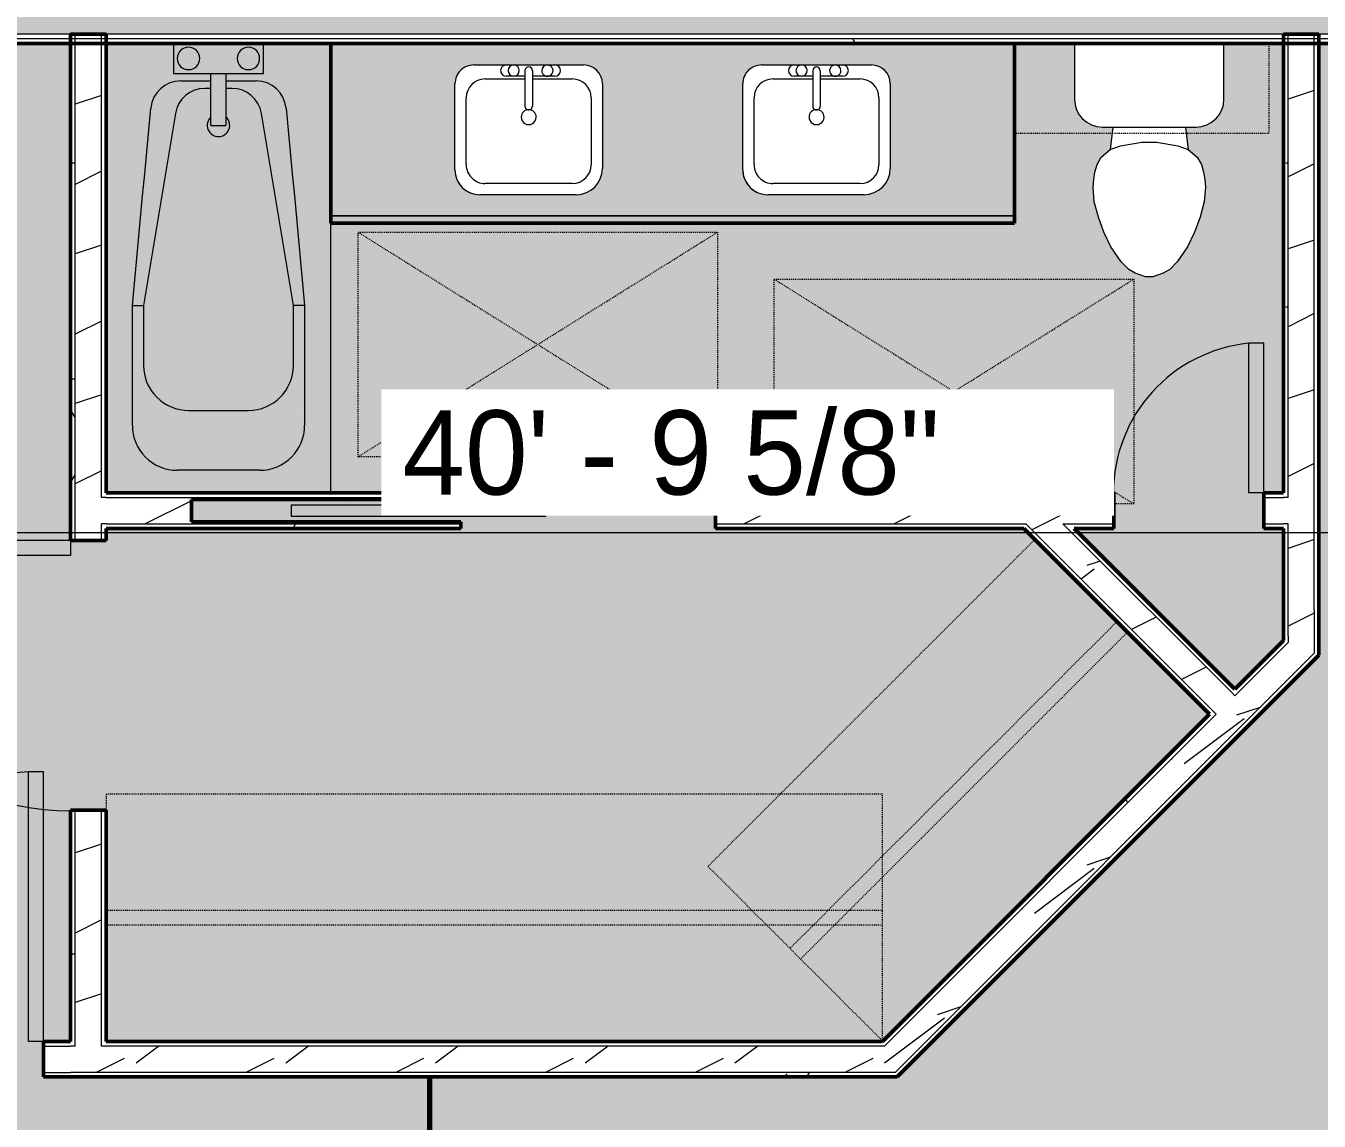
# Model space of a CAD drawing. Header units: inches. Extents: x -4294 to -464, y 9706 to 12475.
# Drawn here: x -3672.2 to -3499.5, y 10201.7 to 10347.9 of the extents above; entities that cross this region are included whole.
import ezdxf

# ---------------------------------------------------------------- set-up
doc = ezdxf.new("R2010")
doc.units = ezdxf.units.IN
doc.header["$MEASUREMENT"] = 0
doc.linetypes.add('Dash', pattern=[0.25, 0.125, -0.125])
for name, color, linetype, lineweight in [('0-1', 7, 'Continuous', 5), ('0-3', 90, 'Continuous', 13), ('A-ANNO-DIMS', 211, 'Continuous', 9), ('A-ANNO-DIMS-120', 211, 'Continuous', 9), ('A-AREA-2', 170, 'Continuous', 70), ('A-AREA-PATT-4', 141, 'Continuous', 9), ('A-DOOR-1', 7, 'Continuous', 9), ('A-DOOR-2', 130, 'Continuous', 20), ('A-GENM-HDLN-1', 7, 'Dash', 9), ('A-WALL', 113, 'Continuous', 13), ('A-WALL-3', 250, 'Continuous', 50), ('A-WALL-4', 90, 'Continuous', 13), ('A-WALL-PATT-1', 7, 'Continuous', 9), ('A-WALL-PATT-2', 8, 'Continuous', 9), ('A-WALL-PATT-5', 111, 'Continuous', 9), ('I-WALL-2', 2, 'Continuous', 50), ('P-SANR-FIXT-1', 7, 'Continuous', 9), ('P-SANR-FIXT-2', 53, 'Continuous', 9), ('Q-CASE-1', 53, 'Continuous', 9), ('Q-CASE-2', 250, 'Continuous', 50), ('Q-CASE-3', 7, 'Continuous', 9), ('Q-CASE-HDLN-1', 7, 'Dash', 9)]:
    doc.layers.add(name, color=color, linetype=linetype, lineweight=lineweight)
doc.styles.add('Century Gothic', font='ufonts.com_century-gothic.ttf', dxfattribs={"height": 11.25})
doc.dimstyles.new('OD__1_8__Tol__', dxfattribs={"dimscale": 12, "dimtxt": 11.746893, "dimasz": 1.25, "dimexe": 0.9375, "dimexo": 0.625, "dimgap": 0.15625, "dimtad": 1, "dimdec": 3, "dimrnd": 0.125, "dimzin": 3, "dimdsep": 46, "dimlunit": 4, "dimtxsty": 'Century Gothic', "dimblk1": 'OBLIQUE', "dimblk2": 'OBLIQUE', "dimsah": 1, "dimcen": 0.09, "dimdle": 0.9375, "dimazin": 0, "dimtfac": 1, "dimtdec": 4, "dimtix": 1, "dimtmove": 0, "dimatfit": 3, "dimfxl": 1, "dimtvp": 1, "dimtfill": 1, "dimfrac": 2, "dimtolj": 1, "dimtzin": 0, "dimarcsym": 2})
pattern_1 = [(0, (0, 0), (38.4, 9.6), [1.584, -27.216, 1.584, -27.216, -153.6]), (0, (0, 0), (38.4, 9.6), [-57.6, 1.584, -56.016, 1.584, -27.216, -67.2]), (0, (0, 0), (38.4, 9.6), [-144, 1.584, -17.616, 1.584, -46.416]), (120, (14.4, 4.8), (-27.513844, 28.4553755), [1.584, -27.216, 1.584, -27.216, -153.6]), (120, (14.4, 4.8), (-27.513844, 28.4553755), [-57.6, 1.584, -56.016, 1.584, -27.216, -67.2]), (120, (14.4, 4.8), (-27.513844, 28.4553755), [-144, 1.584, -17.616, 1.584, -46.416]), (240, (19.2, 24), (-10.886156, -38.0553755), [1.584, -27.216, 1.584, -27.216, -153.6]), (240, (19.2, 24), (-10.886156, -38.0553755), [-57.6, 1.584, -56.016, 1.584, -27.216, -67.2]), (240, (19.2, 24), (-10.886156, -38.0553755), [-144, 1.584, -17.616, 1.584, -46.416])]
pattern_2 = [(216.87, (7.997, 19.992), (59.9755286, 39.9843071), [9.996, -89.964]), (206.565, (19.992, 13.994), (-19.991807, -19.992219), [22.352, -22.352]), (198.435, (19.992, 3.998), (-39.983821, -19.991955), [12.644, -50.576])]

# ---------------------------------------------------------------- blocks, each defined once
blk = doc.blocks.new('Single-Flush - 36_ x 84_-1372839-FLOOR PLAN - 1ST FLOOR')
at = {"layer": 'A-DOOR-1'}
blk.add_arc((18, 2.37), 36.07, 93.1789, 180, dxfattribs=at)
at = {"layer": 'A-DOOR-2'}
for p, q in [((16, 2.37), (16, 38.39)), ((18, 38.39), (16, 38.39)), ((18, 2.37), (18, 38.39)), ((18, 2.37), (16, 2.37))]:
    blk.add_line(p, q, dxfattribs=at)
blk = doc.blocks.new('Bath Tub - Maestro - 60_x30_-1352617-FLOOR PLAN - 1ST FLOOR')
at = {"layer": 'P-SANR-FIXT-2'}
for points in [[(60, 0), (60, 30), (0, 30), (0, 21), (4, 21), (4, 16), (5, 16), (5.05, 20.7), (5.21, 21.33), (5.48, 21.94), (5.83, 22.49), (6.27, 22.97), (6.79, 23.38), (7.36, 23.69), (7.98, 23.91), (8.63, 24.03), (35, 26.5), (51, 26.5), (52.55, 26.3), (54, 25.7), (55.24, 24.74), (56.2, 23.5), (56.8, 22.05), (57, 20.5), (57, 9.5), (56.91, 8.46), (56.64, 7.45), (56.2, 6.5), (55.6, 5.64), (54.86, 4.9), (54, 4.3), (53.05, 3.86), (52.04, 3.59), (51, 3.5), (35, 3.5), (7.98, 6.09), (7.36, 6.31), (6.79, 6.62), (6.24, 7.06), (5.83, 7.51), (5.48, 8.06), (5.21, 8.67), (5.05, 9.3), (5, 10.34), (5, 14), (4, 13.96), (4, 9), (0, 9), (0, 0), (58.14, 0)], [(35, 25), (35, 26.5), (8.63, 24.03), (9.35, 20.74), (34.79, 24.97)], [(51, 26.5), (35, 26.5), (35, 25), (43, 25), (49.91, 26.3)], [(57, 20.5), (56.8, 22.05), (56.2, 23.5), (55.24, 24.74), (54, 25.7), (52.55, 26.3), (51, 26.5), (43, 25), (44.55, 24.8), (46, 24.2), (47.24, 23.24), (48.2, 22), (48.8, 20.5), (49, 19), (56.8, 20.46)], [(49, 19), (48.8, 20.55), (48.16, 22.05), (47.24, 23.24), (46, 24.2), (44.55, 24.8), (43, 25), (34.79, 24.97), (9.06, 20.64), (8.03, 20.28), (6.95, 19.38), (6.24, 18.15), (6, 16.8), (6, 16), (10.94, 16), (10.94, 14), (6, 14), (6, 13.2), (6.24, 11.83), (6.98, 10.59), (8.03, 9.72), (9.35, 9.26), (35, 5), (43, 5), (44.55, 5.2), (46.03, 5.83), (47.28, 6.81), (48.2, 8), (48.8, 9.5), (49, 11), (49, 18.76)], [(9.35, 20.74), (8.63, 24.03), (7.98, 23.91), (7.35, 23.69), (6.74, 23.34), (6.24, 22.94), (5.72, 22.32), (5.48, 21.94), (5.21, 21.33), (5.05, 20.7), (5, 20.04), (6, 16.8), (6.24, 18.17), (6.98, 19.41), (8.03, 20.28), (9.06, 20.64)], [(57, 10.25), (57, 20.5), (49, 19), (49, 11), (57, 9.5)], [(10.94, 16), (4, 16), (4, 14), (10.94, 14)], [(9.35, 9.26), (8.03, 9.72), (6.95, 10.62), (6.24, 11.85), (6, 13.2), (5, 9.96), (5.05, 9.3), (5.24, 8.6), (5.48, 8.06), (5.87, 7.47), (6.33, 6.98), (6.79, 6.62), (7.36, 6.31), (8, 6.08), (8.63, 5.97), (9.17, 8.44)], [(57, 9.5), (49, 11), (48.8, 9.45), (48.12, 7.9), (47.24, 6.76), (46, 5.8), (44.55, 5.2), (43.14, 4.97), (51, 3.5), (52.04, 3.59), (53.05, 3.86), (54, 4.3), (54.95, 5), (55.72, 5.83), (56.2, 6.5), (56.64, 7.45), (56.93, 8.66)], [(35, 3.5), (35, 5), (9.35, 9.26), (8.63, 5.97), (32.07, 3.77)], [(51, 3.5), (43, 5), (35, 4.97), (35, 3.5), (48.73, 3.5)]]:
    blk.add_hatch(color=256, dxfattribs=at).paths.add_polyline_path(points, flags=0)
h = blk.add_hatch(color=256, dxfattribs=at)
h.paths.add_polyline_path([(4, 12.24), (4, 21), (0, 21), (0, 9), (4, 9), (4, 11.81)], flags=0)
h.paths.add_polyline_path([(3.5, 11), (3.45, 10.61), (3.3, 10.25), (3.06, 9.94), (2.75, 9.7), (2.39, 9.55), (2, 9.5), (1.61, 9.55), (1.25, 9.7), (0.94, 9.94), (0.7, 10.25), (0.55, 10.61), (0.5, 11), (0.55, 11.39), (0.7, 11.75), (0.94, 12.06), (1.28, 12.31), (1.61, 12.45), (2, 12.5), (2.39, 12.45), (2.75, 12.3), (3.06, 12.06), (3.33, 11.67), (3.45, 11.39), (3.48, 11.15)], flags=0)
h.paths.add_polyline_path([(3.5, 19), (3.45, 18.61), (3.3, 18.25), (3.02, 17.91), (2.75, 17.7), (2.39, 17.55), (2, 17.5), (1.61, 17.55), (1.25, 17.7), (0.94, 17.94), (0.7, 18.25), (0.53, 18.76), (0.5, 19), (0.55, 19.39), (0.7, 19.75), (0.94, 20.06), (1.25, 20.3), (1.61, 20.45), (2, 20.5), (2.39, 20.45), (2.75, 20.3), (3.06, 20.06), (3.3, 19.75), (3.45, 19.39)], flags=0)
h = blk.add_hatch(color=256, dxfattribs=at)
h.paths.add_polyline_path([(3.5, 11), (3.45, 11.39), (3.3, 11.75), (3.06, 12.06), (2.75, 12.3), (2.39, 12.45), (2, 12.5), (1.61, 12.45), (1.25, 12.3), (0.94, 12.06), (0.7, 11.75), (0.55, 11.39), (0.5, 11), (0.55, 10.61), (0.7, 10.25), (0.94, 9.94), (1.25, 9.7), (1.61, 9.55), (2, 9.5), (2.39, 9.55), (2.75, 9.7), (3.06, 9.94), (3.3, 10.25), (3.45, 10.61)], flags=0)
h.paths.add_polyline_path([(3.5, 19), (3.45, 19.39), (3.3, 19.75), (3.06, 20.06), (2.75, 20.3), (2.38, 20.45), (2, 20.5), (1.61, 20.45), (1.25, 20.3), (0.94, 20.06), (0.7, 19.75), (0.55, 19.39), (0.5, 19), (0.55, 18.61), (0.7, 18.25), (0.94, 17.94), (1.25, 17.7), (1.61, 17.55), (2, 17.5), (2.39, 17.55), (2.75, 17.7), (3.06, 17.94), (3.33, 18.33), (3.47, 18.76)], flags=0)
h = blk.add_hatch(color=256, dxfattribs=at)
h.paths.add_polyline_path([(6, 16), (6, 16.8), (5, 20.04), (5.05, 16), (5.86, 16)], flags=0)
h.paths.add_polyline_path([(6, 13.2), (6, 14), (5, 14), (5.05, 10.13), (5.92, 12.94)], flags=0)
at = {"layer": 'P-SANR-FIXT-1'}
for p, q in [((60, 30), (24, 30)), ((35, 26.5), (51, 26.5)), ((35, 26.5), (35, 25)), ((35, 25), (9.35, 20.74)), ((43, 25), (35, 25)), ((4, 21), (0, 21)), ((4, 16), (4, 21)), ((5, 16), (5, 20.04)), ((49, 11), (49, 19)), ((57, 20.5), (57, 9.5)), ((4, 14), (4, 16)), ((4, 16), (10.94, 16)), ((6, 16.8), (6, 16)), ((10.94, 14), (10.94, 16)), ((4, 9), (4, 14)), ((10.94, 14), (4, 14)), ((5, 9.96), (5, 14)), ((6, 14), (6, 13.2)), ((0, 9), (4, 9)), ((9.35, 9.26), (35, 5)), ((35, 3.5), (35, 5)), ((35, 5), (43, 5)), ((51, 3.5), (35, 3.5))]:
    blk.add_line(p, q, dxfattribs=at)
at = {"layer": 'P-SANR-FIXT-1', "flags": 128}
for points in [[(8.63, 24.03), (11.56, 24.3), (14.49, 24.58), (17.42, 24.85), (20.35, 25.13), (23.28, 25.4), (26.21, 25.68), (29.14, 25.95), (32.07, 26.23), (35, 26.5)], [(35, 3.5), (32.07, 3.77), (29.14, 4.05), (26.21, 4.32), (23.28, 4.6), (20.35, 4.87), (17.42, 5.15), (14.49, 5.42), (11.56, 5.7), (8.63, 5.97)]]:
    blk.add_lwpolyline(points, dxfattribs=at)
at = {"layer": 'P-SANR-FIXT-1'}
for centre, radius, start, end in [((51, 20.5), 6, 360, 90), ((43, 19), 6, 360, 90), ((9, 20.04), 4, 95.3558, 180), ((10, 16.8), 4, 99.4223, 180), ((2, 19), 1.5, 360, 180), ((2, 19), 1.5, 180, 360), ((10.94, 15), 1.5, 360, 137.9289), ((10.94, 15), 1.5, 222.0711, 360), ((2, 11), 1.5, 360, 180), ((10, 13.2), 4, 180, 260.5777), ((2, 11), 1.5, 180, 360), ((43, 11), 6, 270, 0), ((9, 9.96), 4, 180, 264.6442), ((51, 9.5), 6, 270, 360)]:
    blk.add_arc(centre, radius, start, end, dxfattribs=at)
blk = doc.blocks.new('Toilet-Domestic-3D - Toilet-Domestic-3D-1372870-FLOOR PLAN - 1ST FLOOR')
at = {"layer": 'P-SANR-FIXT-1'}
for p, q in [((-3.74, 10), (-2.74, 11)), ((-2.74, 11), (-1.87, 11.5)), ((-1.87, 11.5), (-0.5, 12)), ((-0.5, 12), (0.5, 12)), ((0.5, 12), (1.87, 11.5)), ((1.87, 11.5), (2.74, 11)), ((2.74, 11), (3.74, 10)), ((-5.13, 8), (-3.74, 10)), ((3.74, 10), (5.13, 8)), ((-6.06, 6), (-5.13, 8)), ((5.13, 8), (6.06, 6)), ((-6.79, 4), (-6.06, 6)), ((6.06, 6), (6.79, 4)), ((-7.33, 1.99), (-6.79, 4)), ((6.79, 4), (7.33, 1.99)), ((-7.5, 0), (-7.33, 1.99)), ((7.33, 1.99), (7.5, 0)), ((-7.41, -1), (-7.5, 0)), ((-7.24, -2), (-7.41, -1)), ((7.41, -1), (7.24, -2)), ((7.5, 0), (7.41, -1)), ((-6.97, -3), (-7.24, -2)), ((-6.4, -4), (-6.97, -3)), ((6.97, -3), (6.4, -4)), ((7.24, -2), (6.97, -3)), ((-5.21, -5), (-6.4, -4)), ((-3.84, -5.5), (-5.21, -5)), ((-4.86, -8.02), (-5.21, -5)), ((5.21, -5), (3.84, -5.5)), ((4.86, -8.02), (5.21, -5)), ((6.4, -4), (5.21, -5)), ((-1, -6), (-3.84, -5.5)), ((1, -6), (-1, -6)), ((3.84, -5.5), (1, -6)), ((6.25, -8.02), (-6.25, -8.02)), ((-9.98, -11.75), (-9.98, -19.18)), ((9.98, -19.18), (9.98, -11.75))]:
    blk.add_line(p, q, dxfattribs=at)
for centre, start, end in [((-6.25, -11.75), 90, 180), ((6.25, -11.75), 0, 90)]:
    blk.add_arc(centre, 3.73, start, end, dxfattribs=at)
blk = doc.blocks.new('OD_CW_Upper Cabinet - OD_CW_Upper Cabinet-1867009-FLOOR PLAN - 1ST FLOOR')
at = {"layer": 'Q-CASE-HDLN-1'}
for p, q in [((34.74, 24), (0.74, 24)), ((0.74, 24), (0.74, 12)), ((34.74, 12), (34.74, 24)), ((0.74, 12), (34.74, 12))]:
    blk.add_line(p, q, dxfattribs=at)
blk = doc.blocks.new('OD_CW_Base Cabinet - OD_CW_Base Cabinet-1953906-FLOOR PLAN - 1ST FLOOR')
at = {"layer": 'Q-CASE-1'}
h = blk.add_hatch(color=256, dxfattribs=at)
h.paths.add_polyline_path([(0.74, 1), (92.01, 1), (92.01, 24), (0.74, 24), (0.74, 7.38)], flags=0)
h.paths.add_polyline_path([(33.5, 3.8), (20.64, 3.8), (19.78, 3.92), (18.98, 4.25), (18.29, 4.77), (17.76, 5.46), (17.43, 6.26), (17.32, 7.38), (17.32, 18.62), (17.4, 19.27), (17.65, 19.87), (18.05, 20.39), (18.57, 20.79), (19.17, 21.04), (19.82, 21.12), (34.5, 21.12), (35.15, 21.04), (35.75, 20.79), (36.27, 20.39), (36.67, 19.87), (36.92, 19.27), (37, 18.62), (37, 7.3), (36.89, 6.4), (36.54, 5.55), (35.98, 4.83), (35.25, 4.27), (34.41, 3.92)], flags=0)
h.paths.add_polyline_path([(71.93, 3.8), (59.06, 3.8), (58.21, 3.92), (57.4, 4.25), (56.72, 4.77), (56.19, 5.46), (55.86, 6.26), (55.74, 7.38), (55.74, 18.62), (55.83, 19.27), (56.08, 19.87), (56.48, 20.39), (56.99, 20.79), (57.6, 21.04), (58.24, 21.12), (72.93, 21.12), (73.58, 21.04), (74.18, 20.79), (74.7, 20.39), (75.09, 19.87), (75.34, 19.27), (75.43, 18.62), (75.43, 7.3), (75.31, 6.4), (74.96, 5.55), (74.4, 4.83), (73.68, 4.27), (72.84, 3.92), (72.19, 3.84)], flags=0)
blk.add_hatch(color=256, dxfattribs=at).paths.add_polyline_path([(92.01, 0), (92.01, 1), (0.74, 1), (0.74, 0), (72.19, 0)], flags=0)
at = {"layer": 'Q-CASE-2'}
for p, q in [((0.74, 24), (0.74, 0)), ((92.01, 0), (92.01, 24)), ((0.74, 0), (92.01, 0))]:
    blk.add_line(p, q, dxfattribs=at)
at = {"layer": 'Q-CASE-3'}
for p, q in [((0.74, 1), (0.74, 24)), ((92.01, 24), (92.01, 1)), ((0.74, 0), (0.74, 1)), ((0.74, 1), (92.01, 1)), ((92.01, 1), (0.74, 1)), ((92.01, 0), (0.74, 0)), ((92.01, 1), (92.01, 0))]:
    blk.add_line(p, q, dxfattribs=at)
blk = doc.blocks.new('Pocket_Door_2385 - 34_ x 80_-1722045-FLOOR PLAN - 1ST FLOOR')
at = {"layer": 'A-DOOR-2'}
for p, q in [((-39.67, 0.75), (-39.67, -0.75)), ((-5.67, 0.75), (-39.67, 0.75)), ((-5.67, -0.75), (-5.67, 0.75)), ((-39.67, -0.75), (-5.67, -0.75))]:
    blk.add_line(p, q, dxfattribs=at)
blk = doc.blocks.new('OD_CW_Closet - OD_CW_Closet-2105929-FLOOR PLAN - 1ST FLOOR')
at = {"layer": 'Q-CASE-HDLN-1'}
for p, q in [((62.47, 24), (0.74, 24)), ((0.74, 24), (0.74, -9)), ((62.47, -9), (62.47, 24)), ((0.74, 8.5), (62.47, 8.5)), ((0.74, 6.5), (62.47, 6.5)), ((0.74, -9), (62.47, -9))]:
    blk.add_line(p, q, dxfattribs=at)
blk = doc.blocks.new('OD_CW_Closet - OD_CW_Closet-1924551-FLOOR PLAN - 1ST FLOOR')
at = {"layer": 'Q-CASE-HDLN-1'}
for p, q in [((104.4, 24), (0.74, 24)), ((0.74, 24), (0.74, -9)), ((104.4, -9), (104.4, 24)), ((0.74, 8.5), (104.4, 8.5)), ((0.74, 6.5), (104.4, 6.5)), ((0.74, -9), (104.4, -9))]:
    blk.add_line(p, q, dxfattribs=at)
blk = doc.blocks.new('ADA Clearances - 30_x48_-1721104-FLOOR PLAN - 1ST FLOOR')
at = {"layer": 'A-GENM-HDLN-1'}
for p, q in [((15, 24), (-15, -24)), ((-15, 24), (15, -24)), ((-15, -24), (-15, 24)), ((-15, 24), (15, 24)), ((15, 24), (15, -24)), ((15, -24), (-15, -24))]:
    blk.add_line(p, q, dxfattribs=at)
blk = doc.blocks.new('ADA Clearances - 30_x48_-V7-FLOOR PLAN - 1ST FLOOR')
at = {"layer": 'A-GENM-HDLN-1'}
for p, q in [((15, 24), (-15, -24)), ((-13.52, 24), (15, 24)), ((15, 24), (15, -24)), ((-13.52, 21.64), (15, -24)), ((-15, -24), (-15, -21.35)), ((15, -24), (-15, -24))]:
    blk.add_line(p, q, dxfattribs=at)
blk = doc.blocks.new('M_Sink Vanity-Square - 500 x 440mm-1372835-FLOOR PLAN - 1ST FLOOR')
at = {"layer": 'P-SANR-FIXT-1'}
for p, q in [((-5.72, 10.23), (7.14, 10.23)), ((-5.72, 10.23), (7.14, 10.23)), ((-5.22, 8.73), (6.46, 8.73)), ((10.46, 6.91), (10.46, -4.59)), ((10.46, 6.91), (10.46, -4.59)), ((-9.22, -4.59), (-9.22, 6.73)), ((-9.22, -4.59), (-9.22, 6.73)), ((-7.72, -2.72), (-7.72, 6.23)), ((8.96, 6.23), (8.96, -2.72)), ((0.12, -6.33), (0.12, -1.59)), ((1.12, -6.33), (1.12, -1.59)), ((0.12, -5.22), (-5.22, -5.22)), ((-2.88, -5.59), (0.12, -5.59)), ((6.46, -5.22), (1.12, -5.22)), ((1.12, -5.59), (3.62, -5.59)), ((7.96, -7.09), (-6.72, -7.09)), ((7.96, -7.09), (-6.72, -7.09)), ((3.62, -7.09), (-2.88, -7.09))]:
    blk.add_line(p, q, dxfattribs=at)
for centre, radius, start, end in [((-5.72, 6.73), 3.5, 90, 180), ((-5.72, 6.73), 3.5, 90, 180), ((-5.22, 6.23), 2.5, 90, 180), ((6.46, 6.23), 2.5, 360, 90), ((7.14, 6.91), 3.32, 0, 90), ((7.14, 6.91), 3.32, 360, 90), ((0.62, -0.13), 1, 360, 180), ((0.62, -0.13), 1, 180, 0), ((0.62, -1.59), 0.5, 360, 180), ((-5.22, -2.72), 2.5, 180, 270), ((6.46, -2.72), 2.5, 270, 360), ((-6.72, -4.59), 2.5, 180, 270), ((-6.72, -4.59), 2.5, 180, 270), ((7.96, -4.59), 2.5, 270, 0), ((7.96, -4.59), 2.5, 270, 0), ((-2.88, -6.34), 0.75, 90, 270), ((-1.88, -6.34), 0.75, 360, 180), ((-1.88, -6.34), 0.75, 180, 0), ((0.62, -6.33), 0.5, 180, 0), ((2.62, -6.34), 0.75, 0, 180), ((2.62, -6.34), 0.75, 180, 0), ((3.62, -6.34), 0.75, 270, 90)]:
    blk.add_arc(centre, radius, start, end, dxfattribs=at)
blk = doc.blocks.new('Single-Flush - 30_ x 80_ 3-2105859-FLOOR PLAN - 1ST FLOOR')
at = {"layer": 'A-DOOR-1'}
blk.add_arc((10, 2.37), 20.07, 95.7201, 180, dxfattribs=at)
at = {"layer": 'A-DOOR-2'}
for p, q in [((8, 2.37), (8, 22.34)), ((10, 22.34), (8, 22.34)), ((10, 2.37), (10, 22.34)), ((10, 2.37), (8, 2.37))]:
    blk.add_line(p, q, dxfattribs=at)
blk = doc.blocks.new('CTR - 1st Phase - Unit Layouts_rvt-1-FLOOR PLAN - 1ST FLOOR')
at = {"layer": 'A-WALL-PATT-1'}
h = blk.add_hatch(dxfattribs=at)
h.set_pattern_fill('FP_3', color=256, style=0, pattern_type=2)
h.set_pattern_definition(pattern_1)
h.paths.add_polyline_path([(-3666.23, 10207.59), (-3665.6, 10207.61), (-3665.6, 10208.21), (-3666.23, 10208.21)], flags=0)
h.paths.add_polyline_path([(-3665.6, 10211.71), (-3665.6, 10243.21), (-3666.23, 10243.21), (-3666.23, 10211.71)], flags=0)
h.paths.add_polyline_path([(-3666.23, 10279.21), (-3665.6, 10279.21), (-3665.62, 10345.59), (-3666.23, 10345.59), (-3666.23, 10284.96)], flags=0)
h = blk.add_hatch(dxfattribs=at)
h.set_pattern_fill('FP_3', color=256, style=0, pattern_type=2)
h.set_pattern_definition(pattern_1)
h.paths.add_polyline_path([(-3504.3, 10265.87), (-3503.67, 10266.49), (-3503.67, 10281.46), (-3504.3, 10281.46), (-3504.3, 10266.49)], flags=0)
h.paths.add_polyline_path([(-3504.3, 10284.96), (-3503.67, 10284.96), (-3503.69, 10345.59), (-3504.3, 10345.59), (-3504.3, 10285.59)], flags=0)
h = blk.add_hatch(dxfattribs=at)
h.set_pattern_fill('FP_3', color=256, style=0, pattern_type=2)
h.set_pattern_definition(pattern_1)
h.paths.add_polyline_path([(-3657.98, 10284.96), (-3614.1, 10284.96), (-3614.1, 10285.59), (-3661.48, 10285.59), (-3661.48, 10284.96)], flags=0)
h.paths.add_polyline_path([(-3560.03, 10284.96), (-3526.92, 10284.96), (-3526.92, 10285.59), (-3580.1, 10285.59), (-3580.1, 10284.96), (-3561.95, 10284.96)], flags=0)
h.paths.add_polyline_path([(-3506.92, 10284.96), (-3504.3, 10284.96), (-3504.3, 10285.59), (-3506.92, 10285.59)], flags=0)
h = blk.add_hatch(dxfattribs=at)
h.set_pattern_fill('FP_3', color=256, style=0, pattern_type=2)
h.set_pattern_definition(pattern_1)
h.paths.add_polyline_path([(-3650.1, 10280.84), (-3614.1, 10280.84), (-3614.1, 10281.46), (-3661.48, 10281.46), (-3661.48, 10280.84)], flags=0)
h.paths.add_polyline_path([(-3580.1, 10280.84), (-3538.06, 10280.84), (-3538.69, 10281.46), (-3580.1, 10281.46)], flags=0)
h.paths.add_polyline_path([(-3526.92, 10280.84), (-3526.92, 10281.46), (-3533.74, 10281.46), (-3533.12, 10280.84), (-3532.23, 10280.84)], flags=0)
h.paths.add_polyline_path([(-3506.92, 10280.84), (-3504.3, 10280.84), (-3504.3, 10281.46), (-3506.92, 10281.46)], flags=0)
h = blk.add_hatch(dxfattribs=at)
h.set_pattern_fill('FP_3', color=256, style=0, pattern_type=2)
h.set_pattern_definition(pattern_1)
h.paths.add_polyline_path([(-3557.83, 10211.71), (-3557.57, 10211.71), (-3513.25, 10256.03), (-3513.7, 10256.47), (-3558.45, 10211.71)], flags=0)
h.paths.add_polyline_path([(-3510.78, 10258.5), (-3503.67, 10265.61), (-3503.67, 10266.49), (-3511.22, 10258.95)], flags=0)
h = blk.add_hatch(dxfattribs=at)
h.set_pattern_fill('FP_3', color=256, style=0, pattern_type=2)
h.set_pattern_definition(pattern_1)
h.paths.add_polyline_path([(-3666.23, 10211.71), (-3666.23, 10212.34), (-3669.85, 10212.34), (-3669.85, 10211.71)], flags=0)
h.paths.add_polyline_path([(-3822.2, 10211.71), (-3705.85, 10211.71), (-3705.85, 10212.34), (-3822.72, 10212.34), (-3822.72, 10211.71)], flags=0)
h = blk.add_hatch(dxfattribs=at)
h.set_pattern_fill('FP_3', color=256, style=0, pattern_type=2)
h.set_pattern_definition(pattern_1)
h.paths.add_polyline_path([(-3556.74, 10207.59), (-3556.12, 10208.21), (-3665.6, 10208.21), (-3665.58, 10207.59), (-3557.57, 10207.59)], flags=0)
at = {"layer": 'A-WALL-PATT-2'}
h = blk.add_hatch(dxfattribs=at)
h.set_pattern_fill('FP_7', color=256, style=0, pattern_type=2)
h.set_pattern_definition(pattern_2)
h.paths.add_polyline_path([(-3665.6, 10208.21), (-3662.1, 10208.21), (-3662.1, 10243.21), (-3665.6, 10243.21), (-3665.6, 10211.71)], flags=0)
h.paths.add_polyline_path([(-3665.6, 10279.21), (-3662.1, 10279.21), (-3662.1, 10346.84), (-3665.6, 10346.84), (-3665.6, 10287.45)], flags=0)
h = blk.add_hatch(dxfattribs=at)
h.set_pattern_fill('FP_7', color=256, style=0, pattern_type=2)
h.set_pattern_definition(pattern_2)
h.paths.add_polyline_path([(-3503.67, 10265.61), (-3500.17, 10269.11), (-3500.17, 10346.84), (-3503.67, 10346.84), (-3503.67, 10265.87)], flags=0)
h = blk.add_hatch(dxfattribs=at)
h.set_pattern_fill('FP_7', color=256, style=0, pattern_type=2)
h.set_pattern_definition(pattern_2)
h.paths.add_polyline_path([(-3662.1, 10281.46), (-3614.1, 10281.46), (-3614.1, 10281.71), (-3650.1, 10281.71), (-3650.1, 10284.71), (-3614.1, 10284.71), (-3614.1, 10284.96), (-3662.1, 10284.96), (-3662.1, 10281.71)], flags=0)
h.paths.add_polyline_path([(-3538.95, 10281.46), (-3526.92, 10281.46), (-3526.92, 10284.96), (-3580.1, 10284.96), (-3580.1, 10281.46), (-3560.03, 10281.46)], flags=0)
h.paths.add_polyline_path([(-3504.3, 10281.46), (-3503.67, 10281.46), (-3503.67, 10284.96), (-3506.92, 10284.96), (-3506.92, 10281.46), (-3504.9, 10281.46)], flags=0)
h = blk.add_hatch(dxfattribs=at)
h.set_pattern_fill('FP_7', color=256, style=0, pattern_type=2)
h.set_pattern_definition(pattern_2)
h.paths.add_polyline_path([(-3513.25, 10256.03), (-3510.78, 10258.5), (-3533.74, 10281.46), (-3538.69, 10281.46), (-3513.7, 10256.47)], flags=0)
h = blk.add_hatch(dxfattribs=at)
h.set_pattern_fill('FP_7', color=256, style=0, pattern_type=2)
h.set_pattern_definition(pattern_2)
h.paths.add_polyline_path([(-3561.07, 10208.21), (-3556.12, 10208.21), (-3500.17, 10264.16), (-3500.17, 10269.11), (-3560.03, 10209.25)], flags=0)
h = blk.add_hatch(dxfattribs=at)
h.set_pattern_fill('FP_7', color=256, style=0, pattern_type=2)
h.set_pattern_definition(pattern_2)
h.paths.add_polyline_path([(-3669.85, 10208.21), (-3665.6, 10208.21), (-3665.6, 10211.71), (-3669.85, 10211.71)], flags=0)
h.paths.add_polyline_path([(-3724.8, 10208.21), (-3705.85, 10208.21), (-3705.85, 10211.71), (-3822.72, 10211.71), (-3822.72, 10208.21), (-3780.55, 10208.21)], flags=0)
h = blk.add_hatch(dxfattribs=at)
h.set_pattern_fill('FP_7', color=256, style=0, pattern_type=2)
h.set_pattern_definition(pattern_2)
h.paths.add_polyline_path([(-3662.1, 10208.21), (-3561.07, 10208.21), (-3557.57, 10211.71), (-3662.1, 10211.71), (-3662.1, 10208.22)], flags=0)
at = {"layer": 'A-AREA-2'}
blk.add_line((-3618.25, 10159.59), (-3618.25, 10207.59), dxfattribs=at)
at = {"layer": 'A-WALL-3'}
for p, q in [((-3666.23, 10346.84), (-3666.23, 10279.21)), ((-3661.48, 10346.84), (-3666.23, 10346.84)), ((-3661.48, 10285.59), (-3661.48, 10346.84)), ((-3504.3, 10346.84), (-3504.3, 10285.59)), ((-3499.55, 10346.84), (-3504.3, 10346.84)), ((-3499.55, 10270.62), (-3499.55, 10346.84)), ((-3614.1, 10285.59), (-3661.48, 10285.59)), ((-3650.1, 10281.71), (-3650.1, 10284.71)), ((-3650.1, 10284.71), (-3614.1, 10284.71)), ((-3614.1, 10284.71), (-3614.1, 10285.59)), ((-3526.92, 10285.59), (-3580.1, 10285.59)), ((-3580.1, 10285.59), (-3580.1, 10280.84)), ((-3526.92, 10280.84), (-3526.92, 10285.59)), ((-3504.3, 10285.59), (-3506.92, 10285.59)), ((-3506.92, 10285.59), (-3506.92, 10280.84)), ((-3614.1, 10281.71), (-3650.1, 10281.71)), ((-3614.1, 10280.84), (-3614.1, 10281.71)), ((-3666.23, 10279.21), (-3661.48, 10279.21)), ((-3661.48, 10279.21), (-3661.48, 10280.84)), ((-3661.48, 10280.84), (-3614.1, 10280.84)), ((-3580.1, 10280.84), (-3538.95, 10280.84)), ((-3538.95, 10280.84), (-3514.14, 10256.03)), ((-3532.23, 10280.84), (-3526.92, 10280.84)), ((-3510.78, 10259.39), (-3532.23, 10280.84)), ((-3506.92, 10280.84), (-3504.3, 10280.84)), ((-3504.3, 10280.84), (-3504.3, 10265.87)), ((-3499.55, 10264.78), (-3499.55, 10270.62)), ((-3504.3, 10265.87), (-3510.78, 10259.39)), ((-3555.86, 10207.59), (-3499.55, 10263.9)), ((-3499.55, 10263.9), (-3499.55, 10264.78)), ((-3514.14, 10256.03), (-3557.83, 10212.34)), ((-3666.23, 10243.21), (-3666.23, 10212.34)), ((-3661.48, 10243.21), (-3666.23, 10243.21)), ((-3661.48, 10212.34), (-3661.48, 10243.21)), ((-3666.23, 10212.34), (-3669.85, 10212.34)), ((-3669.85, 10212.34), (-3669.85, 10207.59)), ((-3557.83, 10212.34), (-3661.48, 10212.34)), ((-3669.85, 10207.59), (-3666.23, 10207.59)), ((-3666.23, 10207.59), (-3665.6, 10207.59)), ((-3665.6, 10207.59), (-3661.48, 10207.59)), ((-3661.48, 10207.59), (-3562.58, 10207.59)), ((-3562.58, 10207.59), (-3556.74, 10207.59)), ((-3556.74, 10207.59), (-3555.86, 10207.59))]:
    blk.add_line(p, q, dxfattribs=at)
at = {"layer": 'A-WALL-4'}
for p, q in [((-3665.6, 10279.21), (-3665.6, 10346.84)), ((-3662.1, 10284.96), (-3662.1, 10346.84)), ((-3503.67, 10284.96), (-3503.67, 10346.84)), ((-3500.17, 10269.99), (-3500.17, 10346.84)), ((-3661.48, 10284.96), (-3662.1, 10284.96)), ((-3661.48, 10284.96), (-3614.1, 10284.96)), ((-3580.1, 10284.96), (-3526.92, 10284.96)), ((-3506.92, 10284.96), (-3504.3, 10284.96)), ((-3503.67, 10284.96), (-3504.3, 10284.96)), ((-3662.1, 10279.21), (-3662.1, 10281.46)), ((-3661.48, 10281.46), (-3662.1, 10281.46)), ((-3661.48, 10281.46), (-3614.1, 10281.46)), ((-3580.1, 10281.46), (-3538.69, 10281.46)), ((-3538.06, 10280.84), (-3538.69, 10281.46)), ((-3533.74, 10281.46), (-3526.92, 10281.46)), ((-3533.12, 10280.84), (-3533.74, 10281.46)), ((-3506.92, 10281.46), (-3504.3, 10281.46)), ((-3503.67, 10281.46), (-3504.3, 10281.46)), ((-3503.67, 10266.49), (-3503.67, 10281.46)), ((-3538.06, 10280.84), (-3513.7, 10256.47)), ((-3533.12, 10280.84), (-3511.22, 10258.95)), ((-3500.17, 10269.99), (-3500.17, 10269.11)), ((-3500.17, 10269.11), (-3500.17, 10264.16)), ((-3510.78, 10258.5), (-3503.67, 10265.61)), ((-3503.67, 10266.49), (-3503.67, 10265.61)), ((-3556.12, 10208.21), (-3500.17, 10264.16)), ((-3510.78, 10258.5), (-3511.22, 10258.95)), ((-3557.57, 10211.71), (-3513.25, 10256.03)), ((-3513.25, 10256.03), (-3513.7, 10256.47)), ((-3665.6, 10211.71), (-3665.6, 10243.21)), ((-3662.1, 10211.71), (-3662.1, 10243.21)), ((-3669.85, 10211.71), (-3666.23, 10211.71)), ((-3665.6, 10211.71), (-3666.23, 10211.71)), ((-3661.48, 10211.71), (-3662.1, 10211.71)), ((-3558.45, 10211.71), (-3661.48, 10211.71)), ((-3557.57, 10211.71), (-3558.45, 10211.71)), ((-3669.85, 10208.21), (-3666.23, 10208.21)), ((-3665.6, 10208.21), (-3666.23, 10208.21)), ((-3662.1, 10208.21), (-3665.6, 10208.21)), ((-3661.48, 10208.21), (-3662.1, 10208.21)), ((-3561.95, 10208.21), (-3661.48, 10208.21)), ((-3561.07, 10208.21), (-3561.95, 10208.21)), ((-3556.12, 10208.21), (-3561.07, 10208.21))]:
    blk.add_line(p, q, dxfattribs=at)
at = {"layer": '0-3'}
for name, p, rotation in [('Bath Tub - Maestro - 60_x30_-1352617-FLOOR PLAN - 1ST FLOOR', (-3661.48, 10345.59), 270.0000000000176), ('Toilet-Domestic-3D - Toilet-Domestic-3D-1372870-FLOOR PLAN - 1ST FLOOR', (-3522.21, 10326.41), 180), ('M_Sink Vanity-Square - 500 x 440mm-1372835-FLOOR PLAN - 1ST FLOOR', (-3604.44, 10335.62), 180), ('M_Sink Vanity-Square - 500 x 440mm-1372835-FLOOR PLAN - 1ST FLOOR', (-3566.01, 10335.62), 180), ('ADA Clearances - 30_x48_-1721104-FLOOR PLAN - 1ST FLOOR', (-3603.85, 10305.39), 90.00000000000556), ('ADA Clearances - 30_x48_-V7-FLOOR PLAN - 1ST FLOOR', (-3548.28, 10299.11), 90.00000000001428), ('Single-Flush - 36_ x 84_-1372839-FLOOR PLAN - 1ST FLOOR', (-3663.85, 10261.21), 90.0000000000039), ('OD_CW_Closet - OD_CW_Closet-2105929-FLOOR PLAN - 1ST FLOOR', (-3530.59, 10273.52), 225.0000000000069), ('OD_CW_Closet - OD_CW_Closet-1924551-FLOOR PLAN - 1ST FLOOR', (-3557.08, 10236.34), 180)]:
    blk.add_blockref(name, p, dxfattribs=dict(at, rotation=rotation))
for name, p in [('OD_CW_Base Cabinet - OD_CW_Base Cabinet-1953906-FLOOR PLAN - 1ST FLOOR', (-3632.22, 10321.59)), ('OD_CW_Upper Cabinet - OD_CW_Upper Cabinet-1867009-FLOOR PLAN - 1ST FLOOR', (-3540.94, 10321.59)), ('Single-Flush - 30_ x 80_ 3-2105859-FLOOR PLAN - 1ST FLOOR', (-3516.92, 10283.21)), ('Pocket_Door_2385 - 34_ x 80_-1722045-FLOOR PLAN - 1ST FLOOR', (-3597.1, 10283.21)), ('Single-Flush - 36_ x 84_-1372839-FLOOR PLAN - 1ST FLOOR', (-3687.85, 10209.96))]:
    blk.add_blockref(name, p, dxfattribs=at)
blk = doc.blocks.new('DIMBLOCK16-FLOOR PLAN - 1ST FLOOR')
at = {"layer": 'A-ANNO-DIMS-120'}
for p, q in [((-3828.32, 11545.4), (-3828.32, 10269.06)), ((-3828.32, 10280.31), (-3828.32, 11545.4)), ((-3338.72, 10283.41), (-3338.72, 10269.06)), ((-3338.72, 10280.31), (-3338.72, 10283.41)), ((-3839.57, 10280.31), (-3338.72, 10280.31))]:
    blk.add_line(p, q, dxfattribs=at)
at = {"layer": 'A-ANNO-DIMS-120', "lineweight": 50}
for p, q in [((-3828.32, 10280.31), (-3820.82, 10287.81)), ((-3338.72, 10280.31), (-3331.22, 10287.81)), ((-3828.32, 10280.31), (-3835.82, 10272.81)), ((-3338.72, 10280.31), (-3346.22, 10272.81))]:
    blk.add_line(p, q, dxfattribs=at)
at = {"layer": 'A-ANNO-DIMS-120', "color": 0, "insert": (-3621.93, 10296.6), "char_height": 11.25, "width": 92.1851, "attachment_point": 1, "line_spacing_factor": 0.984502, "style": 'Century Gothic', "bg_fill": 3, "box_fill_scale": 1.25, "bg_fill_color": 256, "bg_fill_true_color": 13158600, "bg_fill_transparency": 0}
blk.add_mtext('40\' - 9 5/8"', dxfattribs=at)
blk = doc.blocks.new('_Oblique')
at = {"color": 0, "linetype": 'ByBlock', "lineweight": -2}
blk.add_line((-0.5, -0.5), (0.5, 0.5), dxfattribs=at)

msp = doc.modelspace()

# ---------------------------------------------------------------- hatches: boundary and pattern name
at = {"layer": 'A-AREA-PATT-4'}
h = msp.add_hatch(color=256, dxfattribs=at)
h.paths.add_polyline_path([(-3492.9237, 10346.5894), (-3491.1737, 10346.5894), (-3491.1737, 10310.5894), (-3492.9237, 10310.5894), (-3492.9237, 10346.2144)], flags=0)
h.paths.add_polyline_path([(-3405.423, 10018.7144), (-3341.7237, 10018.7144), (-3341.7237, 10243.6394), (-3368.8987, 10243.6394), (-3368.8987, 10248.3894), (-3365.7237, 10248.3894), (-3365.7237, 10306.7894), (-3341.7237, 10306.7894), (-3341.7237, 10314.8132), (-3349.45, 10314.8132), (-3350.4144, 10314.9401), (-3351.3131, 10315.3124), (-3352.0848, 10315.9046), (-3352.677, 10316.6763), (-3353.0492, 10317.575), (-3353.1762, 10318.6157), (-3353.1762, 10319.9277), (-3356.2, 10319.58), (-3357.2, 10318.3883), (-3358.2, 10317.8215), (-3359.7095, 10317.4637), (-3360.2038, 10317.3766), (-3361.2, 10317.2894), (-3363.1923, 10317.4637), (-3365.2, 10318.0016), (-3367.2, 10318.7296), (-3369.2, 10319.6622), (-3371.2, 10321.0496), (-3372.2, 10322.0496), (-3372.7, 10322.9157), (-3373.2, 10324.2894), (-3373.2, 10325.2894), (-3372.7, 10326.6631), (-3372.2, 10327.5292), (-3371.2, 10328.5292), (-3368.9846, 10330.017), (-3366.6096, 10331.0641), (-3364.8596, 10331.6683), (-3363.1923, 10332.1151), (-3361.2, 10332.2894), (-3359.7095, 10332.1151), (-3359.2, 10332.0252), (-3358.2, 10331.7573), (-3357.2, 10331.1905), (-3356.2, 10329.9988), (-3353.1762, 10329.6511), (-3353.1762, 10331.0394), (-3353.0492, 10332.0038), (-3352.677, 10332.9025), (-3352.0848, 10333.6742), (-3351.3131, 10334.2664), (-3350.4144, 10334.6386), (-3349.45, 10334.7656), (-3341.7237, 10334.7656), (-3341.7237, 10340.7894), (-3343.8596, 10340.7894), (-3343.8596, 10345.5394), (-3341.7237, 10345.5394), (-3341.7237, 10376.7894), (-3364.2346, 10376.7894), (-3364.2346, 10345.5394), (-3363.8596, 10345.5394), (-3363.8596, 10340.7894), (-3368.9846, 10340.7894), (-3368.9846, 10376.7894), (-3404.9846, 10376.7894), (-3404.9846, 10340.7894), (-3412.5237, 10340.7894), (-3412.5237, 10280.3068), (-3417.2737, 10280.3068), (-3417.2737, 10282.2243), (-3443.2737, 10282.2243), (-3443.2737, 10278.0993), (-3417.2737, 10278.0993), (-3417.2737, 10253.0993), (-3443.2737, 10253.0993), (-3443.2737, 10248.3894), (-3417.2737, 10248.3894), (-3417.2737, 10250.3068), (-3412.5237, 10250.3068), (-3412.5237, 10248.3894), (-3404.8987, 10248.3894), (-3404.8987, 10243.6394), (-3443.2737, 10243.6394), (-3443.2737, 10236.0614), (-3459.4415, 10219.8937), (-3462.8002, 10223.2525), (-3448.0237, 10238.0289), (-3448.0237, 10294.7303), (-3448.7737, 10294.7303), (-3448.7737, 10297.2303), (-3448.0237, 10297.2303), (-3448.0237, 10319.4803), (-3446.6487, 10319.4803), (-3446.6487, 10339.4803), (-3448.0237, 10339.4803), (-3448.0237, 10339.7303), (-3448.7737, 10339.7303), (-3448.7737, 10342.2303), (-3448.0237, 10342.2303), (-3448.0237, 10345.5894), (-3454.9237, 10345.5894), (-3454.9237, 10346.5894), (-3456.9237, 10346.5894), (-3456.9237, 10348.5269), (-3457.5487, 10348.5269), (-3457.5487, 10348.5894), (-3492.2987, 10348.5894), (-3492.2987, 10348.5269), (-3492.9237, 10348.5269), (-3492.9237, 10346.5894), (-3494.9237, 10346.5894), (-3494.9237, 10345.5894), (-3499.5487, 10345.5894), (-3499.5487, 10263.9009), (-3555.9094, 10207.5894), (-3669.8544, 10207.5894), (-3669.8544, 10212.3394), (-3666.2294, 10212.3394), (-3666.2294, 10243.2144), (-3661.4794, 10243.2144), (-3661.4794, 10212.3394), (-3557.8278, 10212.3394), (-3514.1382, 10256.0289), (-3538.9487, 10280.8394), (-3580.1044, 10280.8394), (-3580.1044, 10285.5894), (-3526.9237, 10285.5894), (-3526.9237, 10280.8394), (-3532.2312, 10280.8394), (-3510.7795, 10259.3877), (-3504.2987, 10265.8684), (-3504.2987, 10280.8394), (-3506.9237, 10280.8394), (-3506.9237, 10285.5894), (-3504.2987, 10285.5894), (-3504.2987, 10345.5894), (-3512.2298, 10345.5894), (-3512.2579, 10337.9495), (-3512.3568, 10337.1988), (-3512.729, 10336.3001), (-3513.3212, 10335.5283), (-3514.0929, 10334.9362), (-3514.9916, 10334.5639), (-3516.0324, 10334.437), (-3517.3444, 10334.437), (-3516.9967, 10331.4132), (-3515.8049, 10330.4132), (-3515.2381, 10329.4132), (-3514.8804, 10327.9037), (-3514.7932, 10327.4094), (-3514.706, 10326.4132), (-3514.8804, 10324.4208), (-3515.4183, 10322.4132), (-3516.1462, 10320.4132), (-3517.0788, 10318.4132), (-3518.4663, 10316.4132), (-3519.4663, 10315.4132), (-3520.5289, 10314.8416), (-3521.706, 10314.4132), (-3522.706, 10314.4132), (-3524.0798, 10314.9132), (-3524.9458, 10315.4132), (-3525.9458, 10316.4132), (-3527.3332, 10318.4132), (-3528.2659, 10320.4132), (-3528.9938, 10322.4132), (-3529.5317, 10324.4208), (-3529.706, 10326.4132), (-3529.5317, 10327.9037), (-3529.2927, 10328.9698), (-3529.1739, 10329.4132), (-3528.6072, 10330.4132), (-3527.4154, 10331.4132), (-3527.0677, 10334.437), (-3528.456, 10334.437), (-3529.4205, 10334.5639), (-3530.3192, 10334.9362), (-3531.0909, 10335.5283), (-3531.683, 10336.3001), (-3532.0553, 10337.1988), (-3532.1823, 10338.1632), (-3532.1823, 10345.5894), (-3540.206, 10345.5894), (-3540.206, 10321.5894), (-3631.4794, 10321.5894), (-3631.4794, 10285.5894), (-3614.1044, 10285.5894), (-3614.1044, 10284.7144), (-3650.1044, 10284.7144), (-3650.1044, 10281.7144), (-3614.1044, 10281.7144), (-3614.1044, 10280.8394), (-3661.4794, 10280.8394), (-3661.4794, 10279.2144), (-3666.2294, 10279.2144), (-3666.2294, 10345.5894), (-3720.1987, 10345.5894), (-3720.1987, 10265.5894), (-3798.1987, 10265.5894), (-3798.1987, 10345.5894), (-3822.1987, 10345.5894), (-3822.1987, 10212.3394), (-3705.8544, 10212.3394), (-3705.8544, 10207.5894), (-3822.1987, 10207.5894), (-3822.1987, 10018.7144), (-3757.5708, 10018.7144), (-3757.5708, 10034.8394), (-3739.5708, 10034.8394), (-3739.5708, 10030.8394), (-3703.5708, 10030.8394), (-3703.5708, 10034.8394), (-3685.5708, 10034.8394), (-3685.5708, 10018.7144), (-3540.2487, 10018.7144), (-3540.2903, 10093.1099), (-3542.9801, 10093.1319), (-3543.0661, 10093.1675), (-3543.1237, 10093.3067), (-3543.1448, 10094.2028), (-3543.3737, 10094.2028), (-3543.3737, 10096.826), (-3543.6237, 10096.826), (-3543.6237, 10097.4165), (-3543.3737, 10097.4165), (-3543.3737, 10098.0071), (-3543.6237, 10098.0071), (-3543.6237, 10098.5976), (-3543.3737, 10098.5976), (-3543.3737, 10099.1882), (-3543.6237, 10099.1882), (-3543.6237, 10099.7787), (-3543.3737, 10099.7787), (-3543.3737, 10100.3693), (-3543.6237, 10100.3693), (-3543.6237, 10100.9598), (-3543.3737, 10100.9598), (-3543.3737, 10110.3509), (-3543.6237, 10110.3509), (-3543.6237, 10112.2523), (-3543.3737, 10112.2523), (-3543.3737, 10116.0169), (-3543.1237, 10116.0169), (-3543.1237, 10116.913), (-3542.9269, 10117.1099), (-3540.2487, 10117.1099), (-3540.2487, 10129.6685), (-3548.2487, 10129.6685), (-3548.2487, 10165.4185), (-3540.2487, 10165.4185), (-3540.2487, 10170.1685), (-3515.8842, 10170.1685), (-3488.2561, 10197.7966), (-3484.8973, 10194.4379), (-3487.4606, 10191.8746), (-3473.0987, 10177.5128), (-3473.0987, 10171.735), (-3472.3487, 10171.735), (-3472.3487, 10169.235), (-3473.0987, 10169.235), (-3473.0987, 10137.985), (-3474.4737, 10137.985), (-3474.4737, 10108.985), (-3473.0987, 10108.985), (-3473.0987, 10108.735), (-3472.3487, 10108.735), (-3472.3487, 10106.235), (-3473.0987, 10106.235), (-3473.0987, 10103.235), (-3472.3487, 10103.235), (-3472.3487, 10100.735), (-3473.0987, 10100.735), (-3473.0987, 10078.485), (-3474.4737, 10078.485), (-3474.4737, 10058.485), (-3473.0987, 10058.485), (-3473.0868, 10058.235), (-3472.3487, 10058.235), (-3472.3487, 10055.735), (-3473.0987, 10055.735), (-3473.0987, 10018.7144), (-3422.2082, 10018.7144)], flags=0)
h.paths.add_polyline_path([(-3479.8482, 10018.7144), (-3477.8487, 10018.7144), (-3477.8738, 10055.735), (-3478.5987, 10055.735), (-3478.5987, 10058.235), (-3477.8487, 10058.235), (-3477.8137, 10058.485), (-3475.8487, 10058.485), (-3475.8487, 10080.485), (-3474.4737, 10080.485), (-3474.4737, 10100.485), (-3477.8487, 10100.485), (-3477.8487, 10100.735), (-3478.5987, 10100.735), (-3478.5987, 10103.235), (-3477.8487, 10103.235), (-3477.8487, 10106.235), (-3478.5987, 10106.235), (-3478.5987, 10108.735), (-3477.8487, 10108.735), (-3477.8487, 10108.985), (-3475.8487, 10108.985), (-3475.8487, 10139.985), (-3474.4737, 10139.985), (-3474.4737, 10168.985), (-3477.8487, 10168.985), (-3477.8487, 10169.235), (-3478.5987, 10169.235), (-3478.5987, 10171.735), (-3477.8487, 10171.735), (-3477.8487, 10175.5452), (-3490.8193, 10188.5158), (-3511.4987, 10167.7935), (-3511.4987, 10050.6394), (-3507.8137, 10050.6394), (-3507.8482, 10045.8894), (-3511.4987, 10045.8894), (-3511.4987, 10018.7144), (-3507.8482, 10018.7144), (-3507.8137, 10042.9644), (-3498.3396, 10042.9644), (-3498.3147, 10043.4644), (-3497.8567, 10043.4644), (-3497.8567, 10042.9644), (-3481.5854, 10042.9644), (-3481.5479, 10043.4644), (-3480.8609, 10043.4644), (-3480.8609, 10042.9644), (-3479.8482, 10042.9644), (-3479.8482, 10038.343)], flags=0)
h.paths.add_polyline_path([(-3343.39, 10027.9769), (-3361.39, 10027.9769), (-3361.39, 10045.9769), (-3343.39, 10045.9769), (-3343.39, 10034.7069)], flags=0)
h.paths.add_polyline_path([(-3801.0605, 10031.7894), (-3805.0605, 10031.7894), (-3805.0605, 10079.7894), (-3770.0605, 10079.7894), (-3770.0605, 10073.7894), (-3769.0605, 10073.7894), (-3769.0605, 10037.7894), (-3770.0605, 10037.7894), (-3770.0605, 10031.7894), (-3797.5605, 10031.7894)], flags=0)
h.paths.add_polyline_path([(-3346.8993, 10049.9769), (-3422.89, 10049.9769), (-3422.89, 10127.9769), (-3342.89, 10127.9769), (-3342.89, 10049.9769), (-3343.39, 10049.9769)], flags=0)
h.paths.add_polyline_path([(-3584.2487, 10054.7144), (-3618.2487, 10054.7144), (-3618.2487, 10063.3121), (-3626.7749, 10063.3121), (-3626.7749, 10079.8121), (-3618.2487, 10079.8611), (-3618.2487, 10085.9644), (-3626.7749, 10085.9644), (-3626.7749, 10102.4644), (-3618.2487, 10102.4644), (-3618.2487, 10109.9644), (-3626.7749, 10109.9644), (-3626.7749, 10126.4644), (-3618.2487, 10126.4644), (-3618.2487, 10133.9644), (-3626.7749, 10133.9644), (-3626.7749, 10150.4644), (-3618.2487, 10150.4644), (-3618.2487, 10159.5894), (-3584.2487, 10159.5894), (-3584.2487, 10066.3422)], flags=0)
h.paths.add_polyline_path([(-3754.0605, 10083.1144), (-3754.0605, 10084.1144), (-3760.0605, 10084.1144), (-3760.0605, 10119.1144), (-3676.0605, 10119.1144), (-3676.0605, 10084.1144), (-3682.0605, 10084.1144), (-3682.0605, 10083.1144), (-3735.7735, 10083.1144)], flags=0)
h.paths.add_polyline_path([(-3517.3957, 10129.6685), (-3516.2487, 10129.6685), (-3516.2487, 10165.4185), (-3518.2487, 10165.4185), (-3518.2487, 10129.6685)], flags=0)
h.paths.add_polyline_path([(-3361.39, 10129.9087), (-3361.39, 10147.9087), (-3343.39, 10147.9087), (-3343.39, 10129.9087)], flags=0)
h.paths.add_polyline_path([(-3417.2737, 10286.9743), (-3417.2737, 10345.5894), (-3443.2737, 10345.5894), (-3443.2737, 10342.2303), (-3442.5237, 10342.2303), (-3442.5237, 10339.7303), (-3443.2737, 10339.7303), (-3443.2737, 10339.4803), (-3445.2737, 10339.4803), (-3445.2737, 10317.4803), (-3446.6487, 10317.4803), (-3446.6487, 10297.4803), (-3443.2737, 10297.4803), (-3443.2737, 10297.2303), (-3442.5237, 10297.2303), (-3442.5237, 10294.7303), (-3443.2737, 10294.7303), (-3443.2737, 10286.9743), (-3422.2082, 10286.9743)], flags=0)
h.paths.add_polyline_path([(-3802.1987, 10327.0894), (-3820.1987, 10327.0894), (-3820.1987, 10345.0894), (-3802.1987, 10345.0894), (-3802.1987, 10328.9698)], flags=0)
h.paths.add_polyline_path([(-3700.2669, 10327.0894), (-3718.2669, 10327.0894), (-3718.2669, 10345.0894), (-3700.2669, 10345.0894), (-3700.2669, 10328.9698)], flags=0)
h.paths.add_polyline_path([(-3412.4737, 10345.5394), (-3409.7346, 10345.5894), (-3409.7346, 10376.7894), (-3412.5237, 10376.7894), (-3412.5237, 10345.5394)], flags=0)
at = {"layer": 'A-WALL-PATT-5'}
h = msp.add_hatch(dxfattribs=at)
h.set_pattern_fill('FP_19', color=256, style=0, pattern_type=2)
h.set_pattern_definition([(161.57, (0.6, 0.6), (-4.80033747, -0.00041462), [0, -34.152, 3.792, 0]), (18.43, (-0.6, 0.6), (-4.80033747, 0.00041462), [0, -34.152, 3.792, 0]), (108.43, (0.6, 0.6), (2.39913218, -12.00105099), [11.382, -26.562]), (71.57, (-0.6, 0.6), (2.39913218, 12.00105099), [11.382, -26.562])])
h.paths.add_polyline_path([(-3422.2082, 10346.8394), (-3413.7737, 10346.8394), (-3413.7737, 10350.3394), (-3454.9237, 10350.3394), (-3454.9237, 10346.8394), (-3434.7237, 10346.8394)], flags=0)
h.paths.add_polyline_path([(-3798.1987, 10346.8394), (-3494.9237, 10346.8394), (-3494.9237, 10350.3394), (-3822.7237, 10350.3394), (-3822.7237, 10346.8394), (-3808.1106, 10346.8394)], flags=0)
h = msp.add_hatch(dxfattribs=at)
h.set_pattern_fill('FP_3', color=256, style=0, pattern_type=2)
h.set_pattern_definition(pattern_1)
h.paths.add_polyline_path([(-3416.2455, 10346.2144), (-3413.1487, 10346.2144), (-3413.7737, 10346.8394), (-3416.6208, 10346.7962)], flags=0)
h.paths.add_polyline_path([(-3449.7727, 10346.2144), (-3417.2737, 10346.2144), (-3417.2737, 10346.8394), (-3454.9237, 10346.8394), (-3454.9237, 10346.2144)], flags=0)
h.paths.add_polyline_path([(-3798.1987, 10346.2144), (-3665.6044, 10346.2144), (-3665.6044, 10346.8394), (-3822.7237, 10346.8394), (-3822.7237, 10346.2144), (-3802.1987, 10346.2144)], flags=0)
h.paths.add_polyline_path([(-3662.1044, 10346.2144), (-3503.6737, 10346.2144), (-3503.6737, 10346.8394), (-3662.1044, 10346.8394), (-3662.1044, 10346.5206)], flags=0)
h.paths.add_polyline_path([(-3494.9237, 10346.2144), (-3494.9237, 10346.8394), (-3500.1737, 10346.8294), (-3500.1737, 10346.2144), (-3495.3108, 10346.2144)], flags=0)
h = msp.add_hatch(dxfattribs=at)
h.set_pattern_fill('FP_3', color=256, style=0, pattern_type=2)
h.set_pattern_definition(pattern_1)
h.paths.add_polyline_path([(-3422.2082, 10345.5894), (-3417.2737, 10345.5894), (-3417.2737, 10346.2144), (-3454.9237, 10346.2144), (-3454.9237, 10345.5894), (-3434.7237, 10345.5894)], flags=0)
h.paths.add_polyline_path([(-3413.7737, 10345.5894), (-3412.5237, 10345.5894), (-3413.1487, 10346.2144), (-3416.2159, 10346.1685), (-3415.8423, 10345.5894)], flags=0)
h.paths.add_polyline_path([(-3648.4846, 10345.5894), (-3503.6737, 10345.5894), (-3503.6737, 10346.2144), (-3662.1044, 10346.2144), (-3662.1044, 10345.5894), (-3651.44, 10345.5894)], flags=0)
h.paths.add_polyline_path([(-3798.1987, 10345.5894), (-3665.6044, 10345.5894), (-3665.6044, 10346.2144), (-3822.7237, 10346.2144), (-3822.7237, 10345.5894), (-3802.1987, 10345.5894)], flags=0)
h.paths.add_polyline_path([(-3494.9237, 10345.5894), (-3494.9237, 10346.2144), (-3500.1737, 10346.2044), (-3500.1737, 10345.5894)], flags=0)

# ---------------------------------------------------------------- linework, layer by layer
at = {"layer": 'A-WALL'}
for p, q in [((-3494.9237, 10346.8394), (-3822.7237, 10346.8394)), ((-3494.9237, 10346.2144), (-3822.7237, 10346.2144))]:
    msp.add_line(p, q, dxfattribs=at)
at = {"layer": 'I-WALL-2'}
msp.add_line((-3822.7237, 10345.5894), (-3494.9237, 10345.5894), dxfattribs=at)

# ---------------------------------------------------------------- block references
at = {"layer": '0-1'}
msp.add_blockref('CTR - 1st Phase - Unit Layouts_rvt-1-FLOOR PLAN - 1ST FLOOR', (0, 0), dxfattribs=at)

# ---------------------------------------------------------------- next in the draw order: dimensions: what is measured, and where the dimension line sits
at = {"layer": 'A-ANNO-DIMS'}
dim = msp.add_linear_dim(base=(-3338.7237, 10280.3076), p1=(-3828.3237, 11552.9019), p2=(-3338.7237, 10290.9142), dimstyle='OD__1_8__Tol__', override={"dimpost": '<>', "dimfxl": 1353.632539}, dxfattribs=at)
dim.commit()
dim.dimension.update_dxf_attribs({"geometry": 'DIMBLOCK16-FLOOR PLAN - 1ST FLOOR', "text_midpoint": (-3583.5237, 10288.7139)})

doc.saveas('drawing.dxf')
